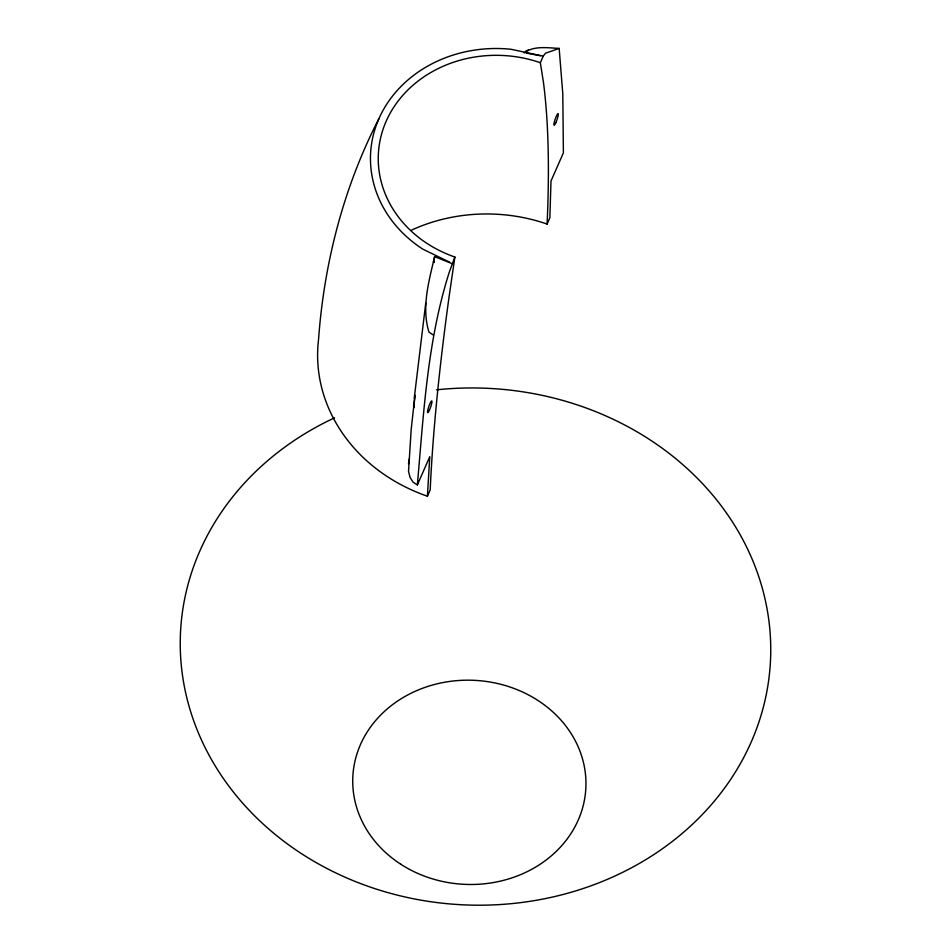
<?xml version="1.0" encoding="UTF-8"?>
<svg xmlns="http://www.w3.org/2000/svg" width="951" height="951" viewBox="0 0 951 951"><rect width="100%" height="100%" fill="white"/><g stroke="black" fill="none" stroke-linecap="round" stroke-linejoin="round"><path stroke-width="1.43" d="M411.26 230.237A163.31 142.971 2.6 0 1 547.098 224.067L549.88 217.743L550.986 181.059L563.396 152.826L562.79 93.709L559.164 48.406L545.505 53.197L543.223 56.133L510.842 49.25A127.172 111.326 2.6 0 0 378.89 118.744C343.68 186.907 324.041 263.201 318.537 339.578A171.085 149.782 2.6 0 0 427.415 496.22L429.781 456.682L417.358 484.915L413.126 482.228L410.119 477.604L408.526 471.363L411.201 429.329L414.981 395.081L413.792 407.824L413.578 404.983M417.358 484.915C423.67 413.257 427.379 340.601 449.466 271.606L454.875 257.032A119.386 104.527 2.6 0 1 386.154 121.264A119.386 104.527 2.6 0 1 540.334 62.707L543.223 56.133M414.244 398.136L425.751 303.048M433.775 262.44L434.619 256.627L451.987 263.605M454.875 257.032L449.145 296.355A1925.216 298.305 -70.9 0 0 430.197 489.884L427.415 496.22M408.478 463.933L409.465 458.525M434.619 256.627C428.925 281.068 421.329 307.423 428.949 332.089L433.157 334.954M524.179 52.971C533.475 45.458 547.954 47.907 559.164 48.406M528.435 49.951L525.725 51.176M526.319 53.09L540.299 55.752M449.538 262.131L422.91 249.198A127.172 111.326 2.6 0 1 378.89 118.744M433.359 261.204L434.238 262.393M540.334 62.707L543.401 82.012A1925.216 298.305 -70.9 0 1 547.098 224.067M436.485 389.827A295.321 258.541 2.6 0 1 760.099 718.421A295.321 258.541 2.6 0 1 291.85 847.127A295.321 258.541 2.6 0 1 334.574 417.834M400.823 864.269A116.652 102.126 2.6 0 0 585.329 794.192A116.652 102.126 2.6 0 0 421.852 688.536A116.652 102.126 2.6 0 0 400.823 864.269M429.424 410.178A6.217 0.963 -70.9 0 0 431.813 400.906A6.217 0.963 -70.9 0 0 427.986 409.215A6.217 0.963 -70.9 0 0 429.424 410.178M555.764 122.869A6.217 0.963 -70.9 0 0 558.154 113.597A6.217 0.963 -70.9 0 0 554.338 121.906A6.217 0.963 -70.9 0 0 555.764 122.869"/></g></svg>
